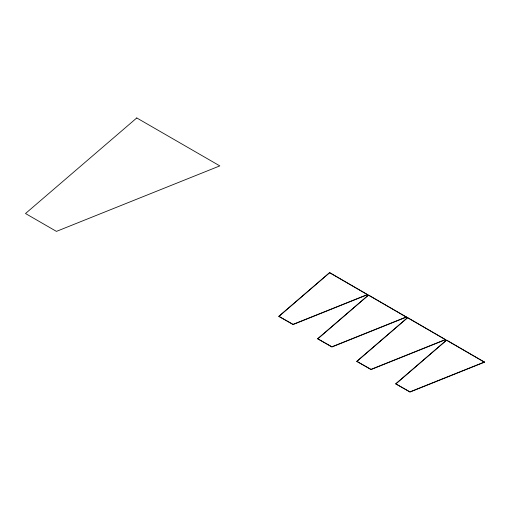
<?xml version="1.0" encoding="UTF-8"?>
<svg xmlns="http://www.w3.org/2000/svg" width="510" height="510" viewBox="0 0 510 510"><rect width="100%" height="100%" fill="white"/><g stroke="black" fill="none" stroke-linecap="round" stroke-linejoin="round"><path stroke-width="0.76" d="M278.938 316.206L329.696 272.608L367.576 294.672L293.052 324.551L278.938 316.398L293.052 324.354L367.576 294.48M278.938 316.398L329.696 272.608M317.794 338.64L368.551 295.041L406.432 317.105L331.908 346.985L317.794 338.831L331.908 346.787L406.432 316.914M317.794 338.831L368.551 295.041M356.898 361.22L407.656 317.615L445.536 339.679L371.012 369.559L356.898 361.411L371.012 369.367L445.536 339.488M356.898 361.411L407.656 317.615M395.856 383.711L446.62 340.113L484.5 362.176L409.97 392.05L395.856 383.902L409.97 391.858L484.5 361.985M395.856 383.902L446.62 340.113M329.696 272.799L367.576 294.672M368.551 295.233L406.432 317.105M407.656 317.806L445.536 339.679M446.62 340.304L484.5 362.176M136.769 117.95L25.5 213.524L56.438 231.387L219.816 165.89L136.769 117.95"/></g></svg>
